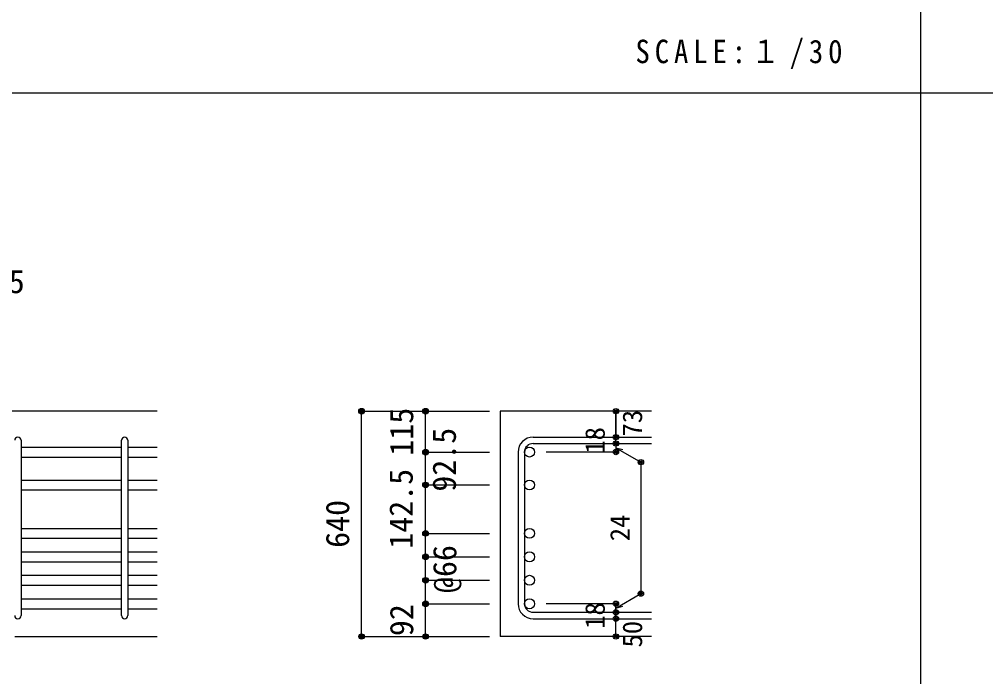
# Model space of a CAD drawing. Units: millimetres at full size, sheet at 1:30. Extents: x -5973 to 5954, y -4195 to 4201.
# Drawn here: x -3658 to -942, y -1864 to -15 of the extents above; entities that cross this region are included whole.
import ezdxf
from ezdxf.enums import TextEntityAlignment as Align

# ---------------------------------------------------------------- set-up
doc = ezdxf.new("R2010")
doc.units = ezdxf.units.MM
doc.header["$LTSCALE"] = 30
doc.header["$PDMODE"] = 32
doc.header["$PDSIZE"] = 15
for name, color, linetype in [('0-1_躯体線', 2, 'Continuous'), ('0-5_基礎梁筋', 7, 'Continuous'), ('0-6_スタラップ筋', 7, 'Continuous'), ('0-D_寸法', 4, 'Continuous'), ('6-7_文字', 7, 'Continuous'), ('F-0_枠', 6, 'Continuous')]:
    doc.layers.add(name, color=color, linetype=linetype)
doc.styles.add('ＭＳ ゴシック', font='')
doc.styles.get('ＭＳ ゴシック').set_extended_font_data('MS Gothic')

msp = doc.modelspace()

# ---------------------------------------------------------------- linework, layer by layer
at = {"layer": '0-1_躯体線'}
for p, q in [((-3270.8, -1117.16), (-4920.8, -1117.16)), ((-1880.8, -1117.16), (-2305.8, -1117.16)), ((-2305.8, -1117.16), (-2305.8, -1750.66)), ((-3670.8, -1750.66), (-3270.8, -1750.66)), ((-1880.8, -1750.66), (-2305.8, -1750.66))]:
    msp.add_line(p, q, dxfattribs=at)
at = {"layer": '0-5_基礎梁筋'}
for p, q in [((-3652.8, -1218.09), (-3370.8, -1218.09)), ((-3352.8, -1218.09), (-3270.8, -1218.09)), ((-3652.8, -1246.09), (-3370.8, -1246.09)), ((-3352.8, -1246.09), (-3270.8, -1246.09)), ((-3652.8, -1310.66), (-3370.8, -1310.66)), ((-3352.8, -1310.66), (-3270.8, -1310.66)), ((-3652.8, -1338.66), (-3370.8, -1338.66)), ((-3352.8, -1338.66), (-3270.8, -1338.66)), ((-3652.8, -1446.66), (-3370.8, -1446.66)), ((-3352.8, -1446.66), (-3270.8, -1446.66)), ((-3652.8, -1474.66), (-3370.8, -1474.66)), ((-3352.8, -1474.66), (-3270.8, -1474.66)), ((-3652.8, -1512.66), (-3370.8, -1512.66)), ((-3352.8, -1512.66), (-3270.8, -1512.66)), ((-3652.8, -1540.66), (-3370.8, -1540.66)), ((-3352.8, -1540.66), (-3270.8, -1540.66)), ((-3652.8, -1578.66), (-3370.8, -1578.66)), ((-3352.8, -1578.66), (-3270.8, -1578.66)), ((-3652.8, -1606.66), (-3370.8, -1606.66)), ((-3352.8, -1606.66), (-3270.8, -1606.66)), ((-3652.8, -1644.66), (-3370.8, -1644.66)), ((-3352.8, -1644.66), (-3270.8, -1644.66)), ((-3652.8, -1672.66), (-3370.8, -1672.66)), ((-3352.8, -1672.66), (-3270.8, -1672.66))]:
    msp.add_line(p, q, dxfattribs=at)
at = {"layer": '0-5_基礎梁筋', "color": 3}
for centre in [(-2223.8, -1232.09), (-2223.8, -1324.66), (-2223.8, -1460.66), (-2223.8, -1526.66), (-2223.8, -1592.66), (-2223.8, -1658.66)]:
    msp.add_circle(centre, 14, dxfattribs=at)
at = {"layer": '0-6_スタラップ筋'}
for p, q in [((-2213.8, -1190.09), (-1880.8, -1190.09)), ((-3652.8, -1199.09), (-3652.8, -1691.66)), ((-3370.8, -1691.66), (-3370.8, -1199.09)), ((-3352.8, -1199.09), (-3352.8, -1691.66)), ((-2213.8, -1208.09), (-1880.8, -1208.09)), ((-2255.8, -1232.09), (-2255.8, -1658.66)), ((-2237.8, -1232.09), (-2237.8, -1658.66)), ((-2213.8, -1682.66), (-1880.8, -1682.66)), ((-2213.8, -1700.66), (-1880.8, -1700.66))]:
    msp.add_line(p, q, dxfattribs=at)
for centre, radius, start, end in [((-3661.8, -1199.09), 9, 0, 180), ((-3361.8, -1199.09), 9, 0, 180), ((-2213.8, -1232.09), 42, 90, 180), ((-2213.8, -1232.09), 24, 90, 180), ((-2213.8, -1658.66), 42, 180, 270), ((-2213.8, -1658.66), 24, 180, 270), ((-3661.8, -1691.66), 9, 180, 0), ((-3361.8, -1691.66), 9, 180, 0)]:
    msp.add_arc(centre, radius, start, end, dxfattribs=at)
at = {"layer": '0-D_寸法'}
for p, q in [((-2695.8, -1117.16), (-2515.8, -1117.16)), ((-2695.8, -1117.16), (-2515.8, -1117.16)), ((-2695.8, -1750.66), (-2695.8, -1117.16)), ((-2695.8, -1750.66), (-2695.8, -1117.16)), ((-2515.8, -1117.16), (-2335.8, -1117.16)), ((-2515.8, -1117.16), (-2335.8, -1117.16)), ((-1980.8, -1190.09), (-1980.8, -1117.16)), ((-1980.8, -1117.16), (-1980.8, -1190.09)), ((-1980.8, -1208.09), (-1980.8, -1190.09)), ((-1980.8, -1208.09), (-1980.8, -1232.09)), ((-1980.8, -1220.09), (-1910.74, -1260.54)), ((-1980.8, -1220.09), (-1961.48, -1225.27)), ((-2515.8, -1232.09), (-2335.8, -1232.09)), ((-2515.8, -1232.09), (-2335.8, -1232.09)), ((-1980.8, -1232.09), (-2176.89, -1232.09)), ((-1910.74, -1260.54), (-1910.74, -1630.21)), ((-2515.8, -1460.66), (-2515.8, -1299.66)), ((-2515.8, -1324.66), (-2335.8, -1324.66)), ((-2515.8, -1324.66), (-2335.8, -1324.66)), ((-2515.8, -1460.66), (-2335.8, -1460.66)), ((-2515.8, -1460.66), (-2335.8, -1460.66)), ((-2515.8, -1658.66), (-2515.8, -1460.66)), ((-2515.8, -1526.66), (-2335.8, -1526.66)), ((-2515.8, -1592.66), (-2335.8, -1592.66)), ((-1980.8, -1670.66), (-1910.74, -1630.21)), ((-2515.8, -1658.66), (-2335.8, -1658.66)), ((-2515.8, -1750.66), (-2515.8, -1658.66)), ((-1980.8, -1658.66), (-2176.89, -1658.66)), ((-1980.8, -1682.66), (-1980.8, -1658.66)), ((-1980.8, -1670.66), (-1961.48, -1665.49)), ((-1980.8, -1700.66), (-1980.8, -1682.66)), ((-1980.8, -1750.66), (-1980.8, -1700.66)), ((-2695.8, -1750.66), (-2515.8, -1750.66)), ((-2515.8, -1750.66), (-2335.8, -1750.66))]:
    msp.add_line(p, q, dxfattribs=at)
msp.add_lwpolyline([(-2515.8, -1299.66), (-2515.8, -1232.09), (-2515.8, -1117.16)], dxfattribs=at)
for centre, radius in [((-2695.8, -1117.16), 8), ((-2695.8, -1117.16), 7.2), ((-2695.8, -1117.16), 6.4), ((-2695.8, -1117.16), 5.6), ((-2695.8, -1117.16), 4.8), ((-2695.8, -1117.16), 4), ((-2515.8, -1117.16), 8), ((-2515.8, -1117.16), 7.2), ((-2515.8, -1117.16), 6.4), ((-2515.8, -1117.16), 5.6), ((-2515.8, -1117.16), 4.8), ((-2515.8, -1117.16), 4), ((-1980.8, -1117.16), 4), ((-1980.8, -1117.16), 3.6), ((-2695.8, -1117.16), 3.2), ((-2695.8, -1117.16), 2.4), ((-2695.8, -1117.16), 1.6), ((-2695.8, -1117.16), 0.8), ((-2515.8, -1117.16), 3.2), ((-2515.8, -1117.16), 2.4), ((-2515.8, -1117.16), 1.6), ((-2515.8, -1117.16), 0.8), ((-1980.8, -1117.16), 3.2), ((-1980.8, -1117.16), 2.8), ((-1980.8, -1117.16), 2.4), ((-1980.8, -1117.16), 2), ((-1980.8, -1117.16), 1.6), ((-1980.8, -1117.16), 1.2), ((-1980.8, -1117.16), 0.8), ((-1980.8, -1117.16), 0.4), ((-1980.8, -1190.09), 4), ((-1980.8, -1190.09), 3.6), ((-1980.8, -1190.09), 3.2), ((-1980.8, -1190.09), 2.8), ((-1980.8, -1190.09), 2.4), ((-1980.8, -1190.09), 2), ((-1980.8, -1190.09), 1.6), ((-1980.8, -1190.09), 1.2), ((-1980.8, -1190.09), 0.8), ((-1980.8, -1190.09), 0.4), ((-1980.8, -1208.09), 4), ((-1980.8, -1208.09), 3.6), ((-1980.8, -1208.09), 3.2), ((-1980.8, -1208.09), 2.8), ((-1980.8, -1208.09), 2.4), ((-1980.8, -1208.09), 2), ((-1980.8, -1208.09), 1.6), ((-1980.8, -1208.09), 1.2), ((-1980.8, -1208.09), 0.8), ((-1980.8, -1208.09), 0.4), ((-2515.8, -1232.09), 8), ((-2515.8, -1232.09), 7.2), ((-2515.8, -1232.09), 6.4), ((-2515.8, -1232.09), 5.6), ((-2515.8, -1232.09), 4.8), ((-2515.8, -1232.09), 4), ((-2515.8, -1232.09), 3.2), ((-2515.8, -1232.09), 2.4), ((-2515.8, -1232.09), 1.6), ((-2515.8, -1232.09), 0.8), ((-1980.8, -1232.09), 4), ((-1980.8, -1232.09), 3.6), ((-1980.8, -1232.09), 3.2), ((-1980.8, -1232.09), 2.8), ((-1980.8, -1232.09), 2.4), ((-1980.8, -1232.09), 2), ((-1980.8, -1232.09), 1.6), ((-1980.8, -1232.09), 1.2), ((-1980.8, -1232.09), 0.8), ((-1980.8, -1232.09), 0.4), ((-1910.74, -1260.54), 4), ((-1910.74, -1260.54), 3.6), ((-1910.74, -1260.54), 3.2), ((-1910.74, -1260.54), 2.8), ((-1910.74, -1260.54), 2.4), ((-1910.74, -1260.54), 2), ((-1910.74, -1260.54), 1.6), ((-1910.74, -1260.54), 1.2), ((-1910.74, -1260.54), 0.8), ((-1910.74, -1260.54), 0.4), ((-2515.8, -1324.66), 8), ((-2515.8, -1324.66), 7.2), ((-2515.8, -1324.66), 6.4), ((-2515.8, -1324.66), 5.6), ((-2515.8, -1324.66), 4.8), ((-2515.8, -1324.66), 4), ((-2515.8, -1324.66), 3.2), ((-2515.8, -1324.66), 2.4), ((-2515.8, -1324.66), 1.6), ((-2515.8, -1324.66), 0.8), ((-2515.8, -1460.66), 8), ((-2515.8, -1460.66), 7.2), ((-2515.8, -1460.66), 6.4), ((-2515.8, -1460.66), 5.6), ((-2515.8, -1460.66), 4.8), ((-2515.8, -1460.66), 4), ((-2515.8, -1460.66), 3.2), ((-2515.8, -1460.66), 2.4), ((-2515.8, -1460.66), 1.6), ((-2515.8, -1460.66), 0.8), ((-2515.8, -1526.66), 8), ((-2515.8, -1526.66), 7.2), ((-2515.8, -1526.66), 6.4), ((-2515.8, -1526.66), 5.6), ((-2515.8, -1526.66), 4.8), ((-2515.8, -1526.66), 4), ((-2515.8, -1526.66), 3.2), ((-2515.8, -1526.66), 2.4), ((-2515.8, -1526.66), 1.6), ((-2515.8, -1526.66), 0.8), ((-2515.8, -1592.66), 8), ((-2515.8, -1592.66), 7.2), ((-2515.8, -1592.66), 6.4), ((-2515.8, -1592.66), 5.6), ((-2515.8, -1592.66), 4.8), ((-2515.8, -1592.66), 4), ((-2515.8, -1592.66), 3.2), ((-2515.8, -1592.66), 2.4), ((-2515.8, -1592.66), 1.6), ((-2515.8, -1592.66), 0.8), ((-1910.74, -1630.21), 4), ((-1910.74, -1630.21), 3.6), ((-1910.74, -1630.21), 3.2), ((-1910.74, -1630.21), 2.8), ((-1910.74, -1630.21), 2.4), ((-1910.74, -1630.21), 2), ((-1910.74, -1630.21), 1.6), ((-1910.74, -1630.21), 1.2), ((-1910.74, -1630.21), 0.8), ((-2515.8, -1658.66), 8), ((-2515.8, -1658.66), 7.2), ((-2515.8, -1658.66), 6.4), ((-2515.8, -1658.66), 5.6), ((-2515.8, -1658.66), 4.8), ((-2515.8, -1658.66), 4), ((-2515.8, -1658.66), 3.2), ((-2515.8, -1658.66), 2.4), ((-1980.8, -1658.66), 4), ((-1980.8, -1658.66), 3.6), ((-1980.8, -1658.66), 3.2), ((-1980.8, -1658.66), 2.8), ((-1980.8, -1658.66), 2.4), ((-1980.8, -1658.66), 2), ((-1910.74, -1630.21), 0.4), ((-2515.8, -1658.66), 1.6), ((-2515.8, -1658.66), 0.8), ((-1980.8, -1682.66), 4), ((-1980.8, -1682.66), 3.6), ((-1980.8, -1682.66), 3.2), ((-1980.8, -1682.66), 2.8), ((-1980.8, -1682.66), 2.4), ((-1980.8, -1682.66), 2), ((-1980.8, -1658.66), 1.6), ((-1980.8, -1682.66), 1.6), ((-1980.8, -1658.66), 1.2), ((-1980.8, -1682.66), 1.2), ((-1980.8, -1658.66), 0.8), ((-1980.8, -1682.66), 0.8), ((-1980.8, -1658.66), 0.4), ((-1980.8, -1682.66), 0.4), ((-1980.8, -1700.66), 4), ((-1980.8, -1700.66), 3.6), ((-1980.8, -1700.66), 3.2), ((-1980.8, -1700.66), 2.8), ((-1980.8, -1700.66), 2.4), ((-1980.8, -1700.66), 2), ((-1980.8, -1700.66), 1.6), ((-1980.8, -1700.66), 1.2), ((-1980.8, -1700.66), 0.8), ((-1980.8, -1700.66), 0.4), ((-2695.8, -1750.66), 7.2), ((-2695.8, -1750.66), 6.4), ((-2695.8, -1750.66), 5.6), ((-2695.8, -1750.66), 4.8), ((-2695.8, -1750.66), 4), ((-2695.8, -1750.66), 3.2), ((-2695.8, -1750.66), 2.4), ((-2695.8, -1750.66), 1.6), ((-2695.8, -1750.66), 0.8), ((-2515.8, -1750.66), 7.2), ((-2515.8, -1750.66), 6.4), ((-2515.8, -1750.66), 5.6), ((-2515.8, -1750.66), 4.8), ((-2515.8, -1750.66), 4), ((-2515.8, -1750.66), 3.2), ((-2515.8, -1750.66), 2.4), ((-2515.8, -1750.66), 1.6), ((-2515.8, -1750.66), 0.8), ((-1980.8, -1750.66), 4), ((-1980.8, -1750.66), 3.6), ((-1980.8, -1750.66), 3.2), ((-1980.8, -1750.66), 2.8), ((-1980.8, -1750.66), 2.4), ((-1980.8, -1750.66), 2), ((-1980.8, -1750.66), 1.6), ((-1980.8, -1750.66), 1.2), ((-1980.8, -1750.66), 0.8), ((-1980.8, -1750.66), 0.4)]:
    msp.add_circle(centre, radius, dxfattribs=at)
at = {"layer": '0-D_寸法', "color": 7}
for p in [(-2695.8, -1117.16), (-2695.8, -1117.16), (-2515.8, -1117.16), (-1980.8, -1117.16), (-1980.8, -1190.09), (-1980.8, -1208.09), (-2515.8, -1232.09), (-1980.8, -1232.09), (-1910.74, -1260.54), (-2515.8, -1324.66), (-2515.8, -1460.66), (-2515.8, -1526.66), (-2515.8, -1526.66), (-2515.8, -1592.66), (-2515.8, -1592.66), (-1910.74, -1630.21), (-2515.8, -1658.66), (-2515.8, -1658.66), (-1980.8, -1658.66), (-1980.8, -1658.66), (-1980.8, -1682.66), (-1980.8, -1700.66), (-2695.8, -1750.66), (-2695.8, -1750.66), (-2515.8, -1750.66), (-1980.8, -1750.66)]:
    msp.add_point(p, dxfattribs=at)
at = {"layer": 'F-0_枠', "color": 2}
for p, q in [((-1124.64, 4201.15), (-1124.64, -4195.24)), ((-5972.88, -222.05), (3723.6, -222.05))]:
    msp.add_line(p, q, dxfattribs=at)

# ---------------------------------------------------------------- texts
at = {"layer": '0-D_寸法', "style": 'ＭＳ ゴシック'}
msp.add_text('167.5', height=65.98, dxfattribs=at).set_placement((-3867.05, -805.12), align=Align.BOTTOM_LEFT)
for s, height, p in [('115', 65.98, (-2530.8, -1242.13)), ('73', 54.99, (-1890.8, -1188.36)), ('18', 54.99, (-1995.8, -1236.59)), ('92.5', 65.98, (-2410.8, -1343.38)), ('142.5', 65.98, (-2532.23, -1503.85)), ('640', 65.98, (-2710.8, -1501.41)), ('24', 54.99, (-1925.74, -1482.88)), ('@66', 65.98, (-2409.47, -1628.33)), ('92', 65.98, (-2530.8, -1749.66)), ('18', 54.99, (-1995.8, -1729.16)), ('50', 54.99, (-1890.8, -1781.66))]:
    msp.add_text(s, height=height, rotation=90, dxfattribs=at).set_placement(p, align=Align.BOTTOM_LEFT)
at = {"layer": '6-7_文字', "color": 2, "insert": (-1925.98, -154.55), "char_height": 65.98, "attachment_point": 7, "style": 'ＭＳ ゴシック'}
msp.add_mtext('\\T1.34;\\W0.9;SCALE:１/30', dxfattribs=at)

doc.saveas('drawing.dxf')
